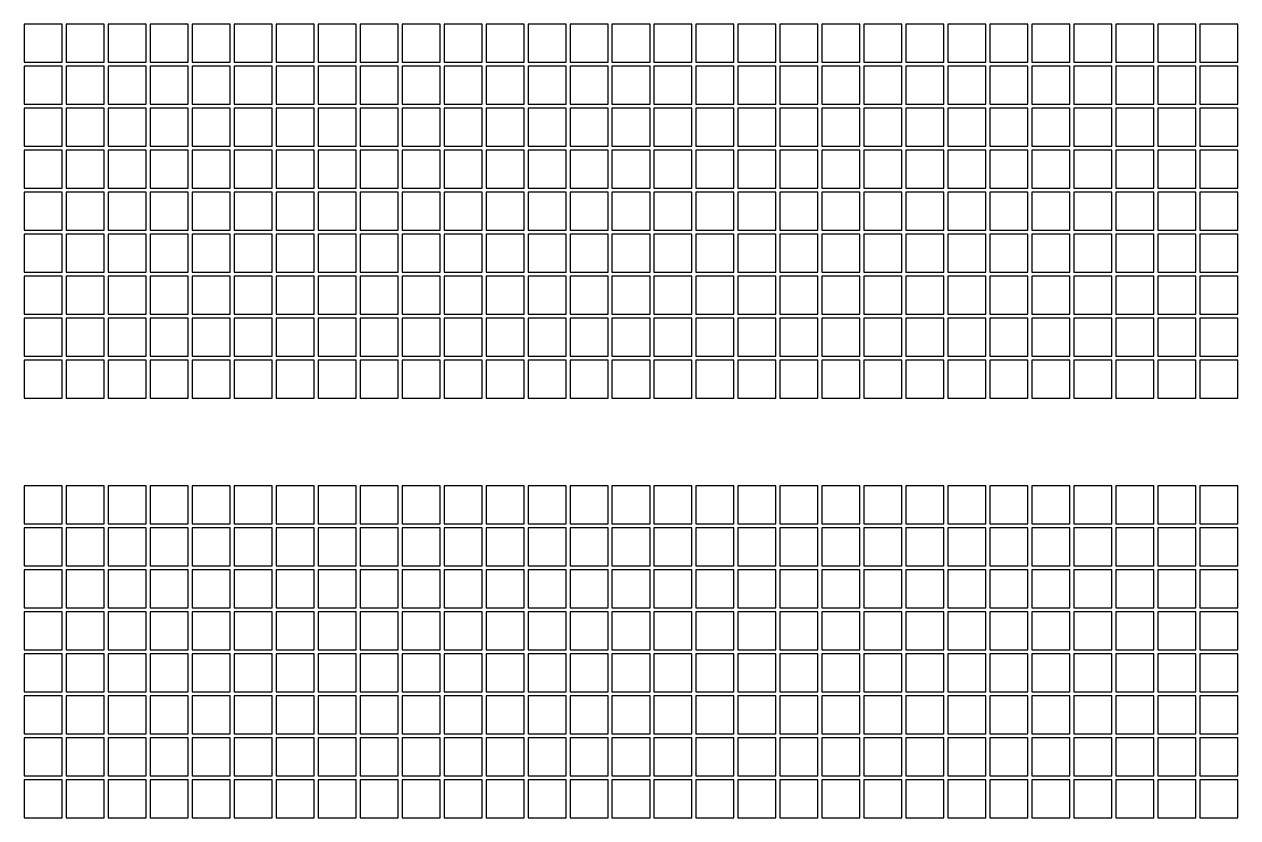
# Model space of a CAD drawing. Extents: x -1 to 152, y 0 to 80.
# Drawn here: x 87.31 to 92.224, y 56.8 to 60.014 of the extents above; entities that cross this region are included whole.
import ezdxf

# ---------------------------------------------------------------- set-up
doc = ezdxf.new("R2010")
doc.units = 0
doc.header["$MEASUREMENT"] = 0
doc.layers.add('Pixel', color=4, linetype='Continuous')

msp = doc.modelspace()

# ---------------------------------------------------------------- linework, layer by layer
at = {"layer": 'Pixel', "color": 2}
for points in [[(87.31, 59.86), (87.464, 59.86), (87.464, 60.014), (87.31, 60.014)], [(87.48, 59.86), (87.634, 59.86), (87.634, 60.014), (87.48, 60.014)], [(87.65, 59.86), (87.804, 59.86), (87.804, 60.014), (87.65, 60.014)], [(87.82, 59.86), (87.974, 59.86), (87.974, 60.014), (87.82, 60.014)], [(87.99, 59.86), (88.144, 59.86), (88.144, 60.014), (87.99, 60.014)], [(88.16, 59.86), (88.314, 59.86), (88.314, 60.014), (88.16, 60.014)], [(88.33, 59.86), (88.484, 59.86), (88.484, 60.014), (88.33, 60.014)], [(88.5, 59.86), (88.654, 59.86), (88.654, 60.014), (88.5, 60.014)], [(88.67, 59.86), (88.824, 59.86), (88.824, 60.014), (88.67, 60.014)], [(88.84, 59.86), (88.994, 59.86), (88.994, 60.014), (88.84, 60.014)], [(89.01, 59.86), (89.164, 59.86), (89.164, 60.014), (89.01, 60.014)], [(89.18, 59.86), (89.334, 59.86), (89.334, 60.014), (89.18, 60.014)], [(89.35, 59.86), (89.504, 59.86), (89.504, 60.014), (89.35, 60.014)], [(89.52, 59.86), (89.674, 59.86), (89.674, 60.014), (89.52, 60.014)], [(89.69, 59.86), (89.844, 59.86), (89.844, 60.014), (89.69, 60.014)], [(89.86, 59.86), (90.014, 59.86), (90.014, 60.014), (89.86, 60.014)], [(90.03, 59.86), (90.184, 59.86), (90.184, 60.014), (90.03, 60.014)], [(90.2, 59.86), (90.354, 59.86), (90.354, 60.014), (90.2, 60.014)], [(90.37, 59.86), (90.524, 59.86), (90.524, 60.014), (90.37, 60.014)], [(90.54, 59.86), (90.694, 59.86), (90.694, 60.014), (90.54, 60.014)], [(90.71, 59.86), (90.864, 59.86), (90.864, 60.014), (90.71, 60.014)], [(90.88, 59.86), (91.034, 59.86), (91.034, 60.014), (90.88, 60.014)], [(91.05, 59.86), (91.204, 59.86), (91.204, 60.014), (91.05, 60.014)], [(91.22, 59.86), (91.374, 59.86), (91.374, 60.014), (91.22, 60.014)], [(91.39, 59.86), (91.544, 59.86), (91.544, 60.014), (91.39, 60.014)], [(91.56, 59.86), (91.714, 59.86), (91.714, 60.014), (91.56, 60.014)], [(91.73, 59.86), (91.884, 59.86), (91.884, 60.014), (91.73, 60.014)], [(91.9, 59.86), (92.054, 59.86), (92.054, 60.014), (91.9, 60.014)], [(92.07, 59.86), (92.224, 59.86), (92.224, 60.014), (92.07, 60.014)], [(87.31, 59.69), (87.464, 59.69), (87.464, 59.844), (87.31, 59.844)], [(87.48, 59.69), (87.634, 59.69), (87.634, 59.844), (87.48, 59.844)], [(87.65, 59.69), (87.804, 59.69), (87.804, 59.844), (87.65, 59.844)], [(87.82, 59.69), (87.974, 59.69), (87.974, 59.844), (87.82, 59.844)], [(87.99, 59.69), (88.144, 59.69), (88.144, 59.844), (87.99, 59.844)], [(88.16, 59.69), (88.314, 59.69), (88.314, 59.844), (88.16, 59.844)], [(88.33, 59.69), (88.484, 59.69), (88.484, 59.844), (88.33, 59.844)], [(88.5, 59.69), (88.654, 59.69), (88.654, 59.844), (88.5, 59.844)], [(88.67, 59.69), (88.824, 59.69), (88.824, 59.844), (88.67, 59.844)], [(88.84, 59.69), (88.994, 59.69), (88.994, 59.844), (88.84, 59.844)], [(89.01, 59.69), (89.164, 59.69), (89.164, 59.844), (89.01, 59.844)], [(89.18, 59.69), (89.334, 59.69), (89.334, 59.844), (89.18, 59.844)], [(89.35, 59.69), (89.504, 59.69), (89.504, 59.844), (89.35, 59.844)], [(89.52, 59.69), (89.674, 59.69), (89.674, 59.844), (89.52, 59.844)], [(89.69, 59.69), (89.844, 59.69), (89.844, 59.844), (89.69, 59.844)], [(89.86, 59.69), (90.014, 59.69), (90.014, 59.844), (89.86, 59.844)], [(90.03, 59.69), (90.184, 59.69), (90.184, 59.844), (90.03, 59.844)], [(90.2, 59.69), (90.354, 59.69), (90.354, 59.844), (90.2, 59.844)], [(90.37, 59.69), (90.524, 59.69), (90.524, 59.844), (90.37, 59.844)], [(90.54, 59.69), (90.694, 59.69), (90.694, 59.844), (90.54, 59.844)], [(90.71, 59.69), (90.864, 59.69), (90.864, 59.844), (90.71, 59.844)], [(90.88, 59.69), (91.034, 59.69), (91.034, 59.844), (90.88, 59.844)], [(91.05, 59.69), (91.204, 59.69), (91.204, 59.844), (91.05, 59.844)], [(91.22, 59.69), (91.374, 59.69), (91.374, 59.844), (91.22, 59.844)], [(91.39, 59.69), (91.544, 59.69), (91.544, 59.844), (91.39, 59.844)], [(91.56, 59.69), (91.714, 59.69), (91.714, 59.844), (91.56, 59.844)], [(91.73, 59.69), (91.884, 59.69), (91.884, 59.844), (91.73, 59.844)], [(91.9, 59.69), (92.054, 59.69), (92.054, 59.844), (91.9, 59.844)], [(92.07, 59.69), (92.224, 59.69), (92.224, 59.844), (92.07, 59.844)], [(87.31, 59.52), (87.464, 59.52), (87.464, 59.674), (87.31, 59.674)], [(87.48, 59.52), (87.634, 59.52), (87.634, 59.674), (87.48, 59.674)], [(87.65, 59.52), (87.804, 59.52), (87.804, 59.674), (87.65, 59.674)], [(87.82, 59.52), (87.974, 59.52), (87.974, 59.674), (87.82, 59.674)], [(87.99, 59.52), (88.144, 59.52), (88.144, 59.674), (87.99, 59.674)], [(88.16, 59.52), (88.314, 59.52), (88.314, 59.674), (88.16, 59.674)], [(88.33, 59.52), (88.484, 59.52), (88.484, 59.674), (88.33, 59.674)], [(88.5, 59.52), (88.654, 59.52), (88.654, 59.674), (88.5, 59.674)], [(88.67, 59.52), (88.824, 59.52), (88.824, 59.674), (88.67, 59.674)], [(88.84, 59.52), (88.994, 59.52), (88.994, 59.674), (88.84, 59.674)], [(89.01, 59.52), (89.164, 59.52), (89.164, 59.674), (89.01, 59.674)], [(89.18, 59.52), (89.334, 59.52), (89.334, 59.674), (89.18, 59.674)], [(89.35, 59.52), (89.504, 59.52), (89.504, 59.674), (89.35, 59.674)], [(89.52, 59.52), (89.674, 59.52), (89.674, 59.674), (89.52, 59.674)], [(89.69, 59.52), (89.844, 59.52), (89.844, 59.674), (89.69, 59.674)], [(89.86, 59.52), (90.014, 59.52), (90.014, 59.674), (89.86, 59.674)], [(90.03, 59.52), (90.184, 59.52), (90.184, 59.674), (90.03, 59.674)], [(90.2, 59.52), (90.354, 59.52), (90.354, 59.674), (90.2, 59.674)], [(90.37, 59.52), (90.524, 59.52), (90.524, 59.674), (90.37, 59.674)], [(90.54, 59.52), (90.694, 59.52), (90.694, 59.674), (90.54, 59.674)], [(90.71, 59.52), (90.864, 59.52), (90.864, 59.674), (90.71, 59.674)], [(90.88, 59.52), (91.034, 59.52), (91.034, 59.674), (90.88, 59.674)], [(91.05, 59.52), (91.204, 59.52), (91.204, 59.674), (91.05, 59.674)], [(91.22, 59.52), (91.374, 59.52), (91.374, 59.674), (91.22, 59.674)], [(91.39, 59.52), (91.544, 59.52), (91.544, 59.674), (91.39, 59.674)], [(91.56, 59.52), (91.714, 59.52), (91.714, 59.674), (91.56, 59.674)], [(91.73, 59.52), (91.884, 59.52), (91.884, 59.674), (91.73, 59.674)], [(91.9, 59.52), (92.054, 59.52), (92.054, 59.674), (91.9, 59.674)], [(92.07, 59.52), (92.224, 59.52), (92.224, 59.674), (92.07, 59.674)], [(87.31, 59.35), (87.464, 59.35), (87.464, 59.504), (87.31, 59.504)], [(87.48, 59.35), (87.634, 59.35), (87.634, 59.504), (87.48, 59.504)], [(87.65, 59.35), (87.804, 59.35), (87.804, 59.504), (87.65, 59.504)], [(87.82, 59.35), (87.974, 59.35), (87.974, 59.504), (87.82, 59.504)], [(87.99, 59.35), (88.144, 59.35), (88.144, 59.504), (87.99, 59.504)], [(88.16, 59.35), (88.314, 59.35), (88.314, 59.504), (88.16, 59.504)], [(88.33, 59.35), (88.484, 59.35), (88.484, 59.504), (88.33, 59.504)], [(88.5, 59.35), (88.654, 59.35), (88.654, 59.504), (88.5, 59.504)], [(88.67, 59.35), (88.824, 59.35), (88.824, 59.504), (88.67, 59.504)], [(88.84, 59.35), (88.994, 59.35), (88.994, 59.504), (88.84, 59.504)], [(89.01, 59.35), (89.164, 59.35), (89.164, 59.504), (89.01, 59.504)], [(89.18, 59.35), (89.334, 59.35), (89.334, 59.504), (89.18, 59.504)], [(89.35, 59.35), (89.504, 59.35), (89.504, 59.504), (89.35, 59.504)], [(89.52, 59.35), (89.674, 59.35), (89.674, 59.504), (89.52, 59.504)], [(89.69, 59.35), (89.844, 59.35), (89.844, 59.504), (89.69, 59.504)], [(89.86, 59.35), (90.014, 59.35), (90.014, 59.504), (89.86, 59.504)], [(90.03, 59.35), (90.184, 59.35), (90.184, 59.504), (90.03, 59.504)], [(90.2, 59.35), (90.354, 59.35), (90.354, 59.504), (90.2, 59.504)], [(90.37, 59.35), (90.524, 59.35), (90.524, 59.504), (90.37, 59.504)], [(90.54, 59.35), (90.694, 59.35), (90.694, 59.504), (90.54, 59.504)], [(90.71, 59.35), (90.864, 59.35), (90.864, 59.504), (90.71, 59.504)], [(90.88, 59.35), (91.034, 59.35), (91.034, 59.504), (90.88, 59.504)], [(91.05, 59.35), (91.204, 59.35), (91.204, 59.504), (91.05, 59.504)], [(91.22, 59.35), (91.374, 59.35), (91.374, 59.504), (91.22, 59.504)], [(91.39, 59.35), (91.544, 59.35), (91.544, 59.504), (91.39, 59.504)], [(91.56, 59.35), (91.714, 59.35), (91.714, 59.504), (91.56, 59.504)], [(91.73, 59.35), (91.884, 59.35), (91.884, 59.504), (91.73, 59.504)], [(91.9, 59.35), (92.054, 59.35), (92.054, 59.504), (91.9, 59.504)], [(92.07, 59.35), (92.224, 59.35), (92.224, 59.504), (92.07, 59.504)], [(87.31, 59.18), (87.464, 59.18), (87.464, 59.334), (87.31, 59.334)], [(87.48, 59.18), (87.634, 59.18), (87.634, 59.334), (87.48, 59.334)], [(87.65, 59.18), (87.804, 59.18), (87.804, 59.334), (87.65, 59.334)], [(87.82, 59.18), (87.974, 59.18), (87.974, 59.334), (87.82, 59.334)], [(87.99, 59.18), (88.144, 59.18), (88.144, 59.334), (87.99, 59.334)], [(88.16, 59.18), (88.314, 59.18), (88.314, 59.334), (88.16, 59.334)], [(88.33, 59.18), (88.484, 59.18), (88.484, 59.334), (88.33, 59.334)], [(88.5, 59.18), (88.654, 59.18), (88.654, 59.334), (88.5, 59.334)], [(88.67, 59.18), (88.824, 59.18), (88.824, 59.334), (88.67, 59.334)], [(88.84, 59.18), (88.994, 59.18), (88.994, 59.334), (88.84, 59.334)], [(89.01, 59.18), (89.164, 59.18), (89.164, 59.334), (89.01, 59.334)], [(89.18, 59.18), (89.334, 59.18), (89.334, 59.334), (89.18, 59.334)], [(89.35, 59.18), (89.504, 59.18), (89.504, 59.334), (89.35, 59.334)], [(89.52, 59.18), (89.674, 59.18), (89.674, 59.334), (89.52, 59.334)], [(89.69, 59.18), (89.844, 59.18), (89.844, 59.334), (89.69, 59.334)], [(89.86, 59.18), (90.014, 59.18), (90.014, 59.334), (89.86, 59.334)], [(90.03, 59.18), (90.184, 59.18), (90.184, 59.334), (90.03, 59.334)], [(90.2, 59.18), (90.354, 59.18), (90.354, 59.334), (90.2, 59.334)], [(90.37, 59.18), (90.524, 59.18), (90.524, 59.334), (90.37, 59.334)], [(90.54, 59.18), (90.694, 59.18), (90.694, 59.334), (90.54, 59.334)], [(90.71, 59.18), (90.864, 59.18), (90.864, 59.334), (90.71, 59.334)], [(90.88, 59.18), (91.034, 59.18), (91.034, 59.334), (90.88, 59.334)], [(91.05, 59.18), (91.204, 59.18), (91.204, 59.334), (91.05, 59.334)], [(91.22, 59.18), (91.374, 59.18), (91.374, 59.334), (91.22, 59.334)], [(91.39, 59.18), (91.544, 59.18), (91.544, 59.334), (91.39, 59.334)], [(91.56, 59.18), (91.714, 59.18), (91.714, 59.334), (91.56, 59.334)], [(91.73, 59.18), (91.884, 59.18), (91.884, 59.334), (91.73, 59.334)], [(91.9, 59.18), (92.054, 59.18), (92.054, 59.334), (91.9, 59.334)], [(92.07, 59.18), (92.224, 59.18), (92.224, 59.334), (92.07, 59.334)], [(87.31, 59.01), (87.464, 59.01), (87.464, 59.164), (87.31, 59.164)], [(87.48, 59.01), (87.634, 59.01), (87.634, 59.164), (87.48, 59.164)], [(87.65, 59.01), (87.804, 59.01), (87.804, 59.164), (87.65, 59.164)], [(87.82, 59.01), (87.974, 59.01), (87.974, 59.164), (87.82, 59.164)], [(87.99, 59.01), (88.144, 59.01), (88.144, 59.164), (87.99, 59.164)], [(88.16, 59.01), (88.314, 59.01), (88.314, 59.164), (88.16, 59.164)], [(88.33, 59.01), (88.484, 59.01), (88.484, 59.164), (88.33, 59.164)], [(88.5, 59.01), (88.654, 59.01), (88.654, 59.164), (88.5, 59.164)], [(88.67, 59.01), (88.824, 59.01), (88.824, 59.164), (88.67, 59.164)], [(88.84, 59.01), (88.994, 59.01), (88.994, 59.164), (88.84, 59.164)], [(89.01, 59.01), (89.164, 59.01), (89.164, 59.164), (89.01, 59.164)], [(89.18, 59.01), (89.334, 59.01), (89.334, 59.164), (89.18, 59.164)], [(89.35, 59.01), (89.504, 59.01), (89.504, 59.164), (89.35, 59.164)], [(89.52, 59.01), (89.674, 59.01), (89.674, 59.164), (89.52, 59.164)], [(89.69, 59.01), (89.844, 59.01), (89.844, 59.164), (89.69, 59.164)], [(89.86, 59.01), (90.014, 59.01), (90.014, 59.164), (89.86, 59.164)], [(90.03, 59.01), (90.184, 59.01), (90.184, 59.164), (90.03, 59.164)], [(90.2, 59.01), (90.354, 59.01), (90.354, 59.164), (90.2, 59.164)], [(90.37, 59.01), (90.524, 59.01), (90.524, 59.164), (90.37, 59.164)], [(90.54, 59.01), (90.694, 59.01), (90.694, 59.164), (90.54, 59.164)], [(90.71, 59.01), (90.864, 59.01), (90.864, 59.164), (90.71, 59.164)], [(90.88, 59.01), (91.034, 59.01), (91.034, 59.164), (90.88, 59.164)], [(91.05, 59.01), (91.204, 59.01), (91.204, 59.164), (91.05, 59.164)], [(91.22, 59.01), (91.374, 59.01), (91.374, 59.164), (91.22, 59.164)], [(91.39, 59.01), (91.544, 59.01), (91.544, 59.164), (91.39, 59.164)], [(91.56, 59.01), (91.714, 59.01), (91.714, 59.164), (91.56, 59.164)], [(91.73, 59.01), (91.884, 59.01), (91.884, 59.164), (91.73, 59.164)], [(91.9, 59.01), (92.054, 59.01), (92.054, 59.164), (91.9, 59.164)], [(92.07, 59.01), (92.224, 59.01), (92.224, 59.164), (92.07, 59.164)], [(87.31, 58.84), (87.464, 58.84), (87.464, 58.994), (87.31, 58.994)], [(87.48, 58.84), (87.634, 58.84), (87.634, 58.994), (87.48, 58.994)], [(87.65, 58.84), (87.804, 58.84), (87.804, 58.994), (87.65, 58.994)], [(87.82, 58.84), (87.974, 58.84), (87.974, 58.994), (87.82, 58.994)], [(87.99, 58.84), (88.144, 58.84), (88.144, 58.994), (87.99, 58.994)], [(88.16, 58.84), (88.314, 58.84), (88.314, 58.994), (88.16, 58.994)], [(88.33, 58.84), (88.484, 58.84), (88.484, 58.994), (88.33, 58.994)], [(88.5, 58.84), (88.654, 58.84), (88.654, 58.994), (88.5, 58.994)], [(88.67, 58.84), (88.824, 58.84), (88.824, 58.994), (88.67, 58.994)], [(88.84, 58.84), (88.994, 58.84), (88.994, 58.994), (88.84, 58.994)], [(89.01, 58.84), (89.164, 58.84), (89.164, 58.994), (89.01, 58.994)], [(89.18, 58.84), (89.334, 58.84), (89.334, 58.994), (89.18, 58.994)], [(89.35, 58.84), (89.504, 58.84), (89.504, 58.994), (89.35, 58.994)], [(89.52, 58.84), (89.674, 58.84), (89.674, 58.994), (89.52, 58.994)], [(89.69, 58.84), (89.844, 58.84), (89.844, 58.994), (89.69, 58.994)], [(89.86, 58.84), (90.014, 58.84), (90.014, 58.994), (89.86, 58.994)], [(90.03, 58.84), (90.184, 58.84), (90.184, 58.994), (90.03, 58.994)], [(90.2, 58.84), (90.354, 58.84), (90.354, 58.994), (90.2, 58.994)], [(90.37, 58.84), (90.524, 58.84), (90.524, 58.994), (90.37, 58.994)], [(90.54, 58.84), (90.694, 58.84), (90.694, 58.994), (90.54, 58.994)], [(90.71, 58.84), (90.864, 58.84), (90.864, 58.994), (90.71, 58.994)], [(90.88, 58.84), (91.034, 58.84), (91.034, 58.994), (90.88, 58.994)], [(91.05, 58.84), (91.204, 58.84), (91.204, 58.994), (91.05, 58.994)], [(91.22, 58.84), (91.374, 58.84), (91.374, 58.994), (91.22, 58.994)], [(91.39, 58.84), (91.544, 58.84), (91.544, 58.994), (91.39, 58.994)], [(91.56, 58.84), (91.714, 58.84), (91.714, 58.994), (91.56, 58.994)], [(91.73, 58.84), (91.884, 58.84), (91.884, 58.994), (91.73, 58.994)], [(91.9, 58.84), (92.054, 58.84), (92.054, 58.994), (91.9, 58.994)], [(92.07, 58.84), (92.224, 58.84), (92.224, 58.994), (92.07, 58.994)], [(87.31, 58.67), (87.464, 58.67), (87.464, 58.824), (87.31, 58.824)], [(87.48, 58.67), (87.634, 58.67), (87.634, 58.824), (87.48, 58.824)], [(87.65, 58.67), (87.804, 58.67), (87.804, 58.824), (87.65, 58.824)], [(87.82, 58.67), (87.974, 58.67), (87.974, 58.824), (87.82, 58.824)], [(87.99, 58.67), (88.144, 58.67), (88.144, 58.824), (87.99, 58.824)], [(88.16, 58.67), (88.314, 58.67), (88.314, 58.824), (88.16, 58.824)], [(88.33, 58.67), (88.484, 58.67), (88.484, 58.824), (88.33, 58.824)], [(88.5, 58.67), (88.654, 58.67), (88.654, 58.824), (88.5, 58.824)], [(88.67, 58.67), (88.824, 58.67), (88.824, 58.824), (88.67, 58.824)], [(88.84, 58.67), (88.994, 58.67), (88.994, 58.824), (88.84, 58.824)], [(89.01, 58.67), (89.164, 58.67), (89.164, 58.824), (89.01, 58.824)], [(89.18, 58.67), (89.334, 58.67), (89.334, 58.824), (89.18, 58.824)], [(89.35, 58.67), (89.504, 58.67), (89.504, 58.824), (89.35, 58.824)], [(89.52, 58.67), (89.674, 58.67), (89.674, 58.824), (89.52, 58.824)], [(89.69, 58.67), (89.844, 58.67), (89.844, 58.824), (89.69, 58.824)], [(89.86, 58.67), (90.014, 58.67), (90.014, 58.824), (89.86, 58.824)], [(90.03, 58.67), (90.184, 58.67), (90.184, 58.824), (90.03, 58.824)], [(90.2, 58.67), (90.354, 58.67), (90.354, 58.824), (90.2, 58.824)], [(90.37, 58.67), (90.524, 58.67), (90.524, 58.824), (90.37, 58.824)], [(90.54, 58.67), (90.694, 58.67), (90.694, 58.824), (90.54, 58.824)], [(90.71, 58.67), (90.864, 58.67), (90.864, 58.824), (90.71, 58.824)], [(90.88, 58.67), (91.034, 58.67), (91.034, 58.824), (90.88, 58.824)], [(91.05, 58.67), (91.204, 58.67), (91.204, 58.824), (91.05, 58.824)], [(91.22, 58.67), (91.374, 58.67), (91.374, 58.824), (91.22, 58.824)], [(91.39, 58.67), (91.544, 58.67), (91.544, 58.824), (91.39, 58.824)], [(91.56, 58.67), (91.714, 58.67), (91.714, 58.824), (91.56, 58.824)], [(91.73, 58.67), (91.884, 58.67), (91.884, 58.824), (91.73, 58.824)], [(91.9, 58.67), (92.054, 58.67), (92.054, 58.824), (91.9, 58.824)], [(92.07, 58.67), (92.224, 58.67), (92.224, 58.824), (92.07, 58.824)], [(87.31, 58.5), (87.464, 58.5), (87.464, 58.654), (87.31, 58.654)], [(87.48, 58.5), (87.634, 58.5), (87.634, 58.654), (87.48, 58.654)], [(87.65, 58.5), (87.804, 58.5), (87.804, 58.654), (87.65, 58.654)], [(87.82, 58.5), (87.974, 58.5), (87.974, 58.654), (87.82, 58.654)], [(87.99, 58.5), (88.144, 58.5), (88.144, 58.654), (87.99, 58.654)], [(88.16, 58.5), (88.314, 58.5), (88.314, 58.654), (88.16, 58.654)], [(88.33, 58.5), (88.484, 58.5), (88.484, 58.654), (88.33, 58.654)], [(88.5, 58.5), (88.654, 58.5), (88.654, 58.654), (88.5, 58.654)], [(88.67, 58.5), (88.824, 58.5), (88.824, 58.654), (88.67, 58.654)], [(88.84, 58.5), (88.994, 58.5), (88.994, 58.654), (88.84, 58.654)], [(89.01, 58.5), (89.164, 58.5), (89.164, 58.654), (89.01, 58.654)], [(89.18, 58.5), (89.334, 58.5), (89.334, 58.654), (89.18, 58.654)], [(89.35, 58.5), (89.504, 58.5), (89.504, 58.654), (89.35, 58.654)], [(89.52, 58.5), (89.674, 58.5), (89.674, 58.654), (89.52, 58.654)], [(89.69, 58.5), (89.844, 58.5), (89.844, 58.654), (89.69, 58.654)], [(89.86, 58.5), (90.014, 58.5), (90.014, 58.654), (89.86, 58.654)], [(90.03, 58.5), (90.184, 58.5), (90.184, 58.654), (90.03, 58.654)], [(90.2, 58.5), (90.354, 58.5), (90.354, 58.654), (90.2, 58.654)], [(90.37, 58.5), (90.524, 58.5), (90.524, 58.654), (90.37, 58.654)], [(90.54, 58.5), (90.694, 58.5), (90.694, 58.654), (90.54, 58.654)], [(90.71, 58.5), (90.864, 58.5), (90.864, 58.654), (90.71, 58.654)], [(90.88, 58.5), (91.034, 58.5), (91.034, 58.654), (90.88, 58.654)], [(91.05, 58.5), (91.204, 58.5), (91.204, 58.654), (91.05, 58.654)], [(91.22, 58.5), (91.374, 58.5), (91.374, 58.654), (91.22, 58.654)], [(91.39, 58.5), (91.544, 58.5), (91.544, 58.654), (91.39, 58.654)], [(91.56, 58.5), (91.714, 58.5), (91.714, 58.654), (91.56, 58.654)], [(91.73, 58.5), (91.884, 58.5), (91.884, 58.654), (91.73, 58.654)], [(91.9, 58.5), (92.054, 58.5), (92.054, 58.654), (91.9, 58.654)], [(92.07, 58.5), (92.224, 58.5), (92.224, 58.654), (92.07, 58.654)]]:
    msp.add_lwpolyline(points, close=True, dxfattribs=at)
at = {"layer": 'Pixel'}
for points in [[(87.31, 57.99), (87.464, 57.99), (87.464, 58.144), (87.31, 58.144)], [(87.48, 57.99), (87.634, 57.99), (87.634, 58.144), (87.48, 58.144)], [(87.65, 57.99), (87.804, 57.99), (87.804, 58.144), (87.65, 58.144)], [(87.82, 57.99), (87.974, 57.99), (87.974, 58.144), (87.82, 58.144)], [(87.99, 57.99), (88.144, 57.99), (88.144, 58.144), (87.99, 58.144)], [(88.16, 57.99), (88.314, 57.99), (88.314, 58.144), (88.16, 58.144)], [(88.33, 57.99), (88.484, 57.99), (88.484, 58.144), (88.33, 58.144)], [(88.5, 57.99), (88.654, 57.99), (88.654, 58.144), (88.5, 58.144)], [(88.67, 57.99), (88.824, 57.99), (88.824, 58.144), (88.67, 58.144)], [(88.84, 57.99), (88.994, 57.99), (88.994, 58.144), (88.84, 58.144)], [(89.01, 57.99), (89.164, 57.99), (89.164, 58.144), (89.01, 58.144)], [(89.18, 57.99), (89.334, 57.99), (89.334, 58.144), (89.18, 58.144)], [(89.35, 57.99), (89.504, 57.99), (89.504, 58.144), (89.35, 58.144)], [(89.52, 57.99), (89.674, 57.99), (89.674, 58.144), (89.52, 58.144)], [(89.69, 57.99), (89.844, 57.99), (89.844, 58.144), (89.69, 58.144)], [(89.86, 57.99), (90.014, 57.99), (90.014, 58.144), (89.86, 58.144)], [(90.03, 57.99), (90.184, 57.99), (90.184, 58.144), (90.03, 58.144)], [(90.2, 57.99), (90.354, 57.99), (90.354, 58.144), (90.2, 58.144)], [(90.37, 57.99), (90.524, 57.99), (90.524, 58.144), (90.37, 58.144)], [(90.54, 57.99), (90.694, 57.99), (90.694, 58.144), (90.54, 58.144)], [(90.71, 57.99), (90.864, 57.99), (90.864, 58.144), (90.71, 58.144)], [(90.88, 57.99), (91.034, 57.99), (91.034, 58.144), (90.88, 58.144)], [(91.05, 57.99), (91.204, 57.99), (91.204, 58.144), (91.05, 58.144)], [(91.22, 57.99), (91.374, 57.99), (91.374, 58.144), (91.22, 58.144)], [(91.39, 57.99), (91.544, 57.99), (91.544, 58.144), (91.39, 58.144)], [(91.56, 57.99), (91.714, 57.99), (91.714, 58.144), (91.56, 58.144)], [(91.73, 57.99), (91.884, 57.99), (91.884, 58.144), (91.73, 58.144)], [(91.9, 57.99), (92.054, 57.99), (92.054, 58.144), (91.9, 58.144)], [(92.07, 57.99), (92.224, 57.99), (92.224, 58.144), (92.07, 58.144)], [(87.31, 57.82), (87.464, 57.82), (87.464, 57.974), (87.31, 57.974)], [(87.48, 57.82), (87.634, 57.82), (87.634, 57.974), (87.48, 57.974)], [(87.65, 57.82), (87.804, 57.82), (87.804, 57.974), (87.65, 57.974)], [(87.82, 57.82), (87.974, 57.82), (87.974, 57.974), (87.82, 57.974)], [(87.99, 57.82), (88.144, 57.82), (88.144, 57.974), (87.99, 57.974)], [(88.16, 57.82), (88.314, 57.82), (88.314, 57.974), (88.16, 57.974)], [(88.33, 57.82), (88.484, 57.82), (88.484, 57.974), (88.33, 57.974)], [(88.5, 57.82), (88.654, 57.82), (88.654, 57.974), (88.5, 57.974)], [(88.67, 57.82), (88.824, 57.82), (88.824, 57.974), (88.67, 57.974)], [(88.84, 57.82), (88.994, 57.82), (88.994, 57.974), (88.84, 57.974)], [(89.01, 57.82), (89.164, 57.82), (89.164, 57.974), (89.01, 57.974)], [(89.18, 57.82), (89.334, 57.82), (89.334, 57.974), (89.18, 57.974)], [(89.35, 57.82), (89.504, 57.82), (89.504, 57.974), (89.35, 57.974)], [(89.52, 57.82), (89.674, 57.82), (89.674, 57.974), (89.52, 57.974)], [(89.69, 57.82), (89.844, 57.82), (89.844, 57.974), (89.69, 57.974)], [(89.86, 57.82), (90.014, 57.82), (90.014, 57.974), (89.86, 57.974)], [(90.03, 57.82), (90.184, 57.82), (90.184, 57.974), (90.03, 57.974)], [(90.2, 57.82), (90.354, 57.82), (90.354, 57.974), (90.2, 57.974)], [(90.37, 57.82), (90.524, 57.82), (90.524, 57.974), (90.37, 57.974)], [(90.54, 57.82), (90.694, 57.82), (90.694, 57.974), (90.54, 57.974)], [(90.71, 57.82), (90.864, 57.82), (90.864, 57.974), (90.71, 57.974)], [(90.88, 57.82), (91.034, 57.82), (91.034, 57.974), (90.88, 57.974)], [(91.05, 57.82), (91.204, 57.82), (91.204, 57.974), (91.05, 57.974)], [(91.22, 57.82), (91.374, 57.82), (91.374, 57.974), (91.22, 57.974)], [(91.39, 57.82), (91.544, 57.82), (91.544, 57.974), (91.39, 57.974)], [(91.56, 57.82), (91.714, 57.82), (91.714, 57.974), (91.56, 57.974)], [(91.73, 57.82), (91.884, 57.82), (91.884, 57.974), (91.73, 57.974)], [(91.9, 57.82), (92.054, 57.82), (92.054, 57.974), (91.9, 57.974)], [(92.07, 57.82), (92.224, 57.82), (92.224, 57.974), (92.07, 57.974)], [(87.31, 57.65), (87.464, 57.65), (87.464, 57.804), (87.31, 57.804)], [(87.48, 57.65), (87.634, 57.65), (87.634, 57.804), (87.48, 57.804)], [(87.65, 57.65), (87.804, 57.65), (87.804, 57.804), (87.65, 57.804)], [(87.82, 57.65), (87.974, 57.65), (87.974, 57.804), (87.82, 57.804)], [(87.99, 57.65), (88.144, 57.65), (88.144, 57.804), (87.99, 57.804)], [(88.16, 57.65), (88.314, 57.65), (88.314, 57.804), (88.16, 57.804)], [(88.33, 57.65), (88.484, 57.65), (88.484, 57.804), (88.33, 57.804)], [(88.5, 57.65), (88.654, 57.65), (88.654, 57.804), (88.5, 57.804)], [(88.67, 57.65), (88.824, 57.65), (88.824, 57.804), (88.67, 57.804)], [(88.84, 57.65), (88.994, 57.65), (88.994, 57.804), (88.84, 57.804)], [(89.01, 57.65), (89.164, 57.65), (89.164, 57.804), (89.01, 57.804)], [(89.18, 57.65), (89.334, 57.65), (89.334, 57.804), (89.18, 57.804)], [(89.35, 57.65), (89.504, 57.65), (89.504, 57.804), (89.35, 57.804)], [(89.52, 57.65), (89.674, 57.65), (89.674, 57.804), (89.52, 57.804)], [(89.69, 57.65), (89.844, 57.65), (89.844, 57.804), (89.69, 57.804)], [(89.86, 57.65), (90.014, 57.65), (90.014, 57.804), (89.86, 57.804)], [(90.03, 57.65), (90.184, 57.65), (90.184, 57.804), (90.03, 57.804)], [(90.2, 57.65), (90.354, 57.65), (90.354, 57.804), (90.2, 57.804)], [(90.37, 57.65), (90.524, 57.65), (90.524, 57.804), (90.37, 57.804)], [(90.54, 57.65), (90.694, 57.65), (90.694, 57.804), (90.54, 57.804)], [(90.71, 57.65), (90.864, 57.65), (90.864, 57.804), (90.71, 57.804)], [(90.88, 57.65), (91.034, 57.65), (91.034, 57.804), (90.88, 57.804)], [(91.05, 57.65), (91.204, 57.65), (91.204, 57.804), (91.05, 57.804)], [(91.22, 57.65), (91.374, 57.65), (91.374, 57.804), (91.22, 57.804)], [(91.39, 57.65), (91.544, 57.65), (91.544, 57.804), (91.39, 57.804)], [(91.56, 57.65), (91.714, 57.65), (91.714, 57.804), (91.56, 57.804)], [(91.73, 57.65), (91.884, 57.65), (91.884, 57.804), (91.73, 57.804)], [(91.9, 57.65), (92.054, 57.65), (92.054, 57.804), (91.9, 57.804)], [(92.07, 57.65), (92.224, 57.65), (92.224, 57.804), (92.07, 57.804)], [(87.31, 57.48), (87.464, 57.48), (87.464, 57.634), (87.31, 57.634)], [(87.48, 57.48), (87.634, 57.48), (87.634, 57.634), (87.48, 57.634)], [(87.65, 57.48), (87.804, 57.48), (87.804, 57.634), (87.65, 57.634)], [(87.82, 57.48), (87.974, 57.48), (87.974, 57.634), (87.82, 57.634)], [(87.99, 57.48), (88.144, 57.48), (88.144, 57.634), (87.99, 57.634)], [(88.16, 57.48), (88.314, 57.48), (88.314, 57.634), (88.16, 57.634)], [(88.33, 57.48), (88.484, 57.48), (88.484, 57.634), (88.33, 57.634)], [(88.5, 57.48), (88.654, 57.48), (88.654, 57.634), (88.5, 57.634)], [(88.67, 57.48), (88.824, 57.48), (88.824, 57.634), (88.67, 57.634)], [(88.84, 57.48), (88.994, 57.48), (88.994, 57.634), (88.84, 57.634)], [(89.01, 57.48), (89.164, 57.48), (89.164, 57.634), (89.01, 57.634)], [(89.18, 57.48), (89.334, 57.48), (89.334, 57.634), (89.18, 57.634)], [(89.35, 57.48), (89.504, 57.48), (89.504, 57.634), (89.35, 57.634)], [(89.52, 57.48), (89.674, 57.48), (89.674, 57.634), (89.52, 57.634)], [(89.69, 57.48), (89.844, 57.48), (89.844, 57.634), (89.69, 57.634)], [(89.86, 57.48), (90.014, 57.48), (90.014, 57.634), (89.86, 57.634)], [(90.03, 57.48), (90.184, 57.48), (90.184, 57.634), (90.03, 57.634)], [(90.2, 57.48), (90.354, 57.48), (90.354, 57.634), (90.2, 57.634)], [(90.37, 57.48), (90.524, 57.48), (90.524, 57.634), (90.37, 57.634)], [(90.54, 57.48), (90.694, 57.48), (90.694, 57.634), (90.54, 57.634)], [(90.71, 57.48), (90.864, 57.48), (90.864, 57.634), (90.71, 57.634)], [(90.88, 57.48), (91.034, 57.48), (91.034, 57.634), (90.88, 57.634)], [(91.05, 57.48), (91.204, 57.48), (91.204, 57.634), (91.05, 57.634)], [(91.22, 57.48), (91.374, 57.48), (91.374, 57.634), (91.22, 57.634)], [(91.39, 57.48), (91.544, 57.48), (91.544, 57.634), (91.39, 57.634)], [(91.56, 57.48), (91.714, 57.48), (91.714, 57.634), (91.56, 57.634)], [(91.73, 57.48), (91.884, 57.48), (91.884, 57.634), (91.73, 57.634)], [(91.9, 57.48), (92.054, 57.48), (92.054, 57.634), (91.9, 57.634)], [(92.07, 57.48), (92.224, 57.48), (92.224, 57.634), (92.07, 57.634)], [(87.31, 57.31), (87.464, 57.31), (87.464, 57.464), (87.31, 57.464)], [(87.48, 57.31), (87.634, 57.31), (87.634, 57.464), (87.48, 57.464)], [(87.65, 57.31), (87.804, 57.31), (87.804, 57.464), (87.65, 57.464)], [(87.82, 57.31), (87.974, 57.31), (87.974, 57.464), (87.82, 57.464)], [(87.99, 57.31), (88.144, 57.31), (88.144, 57.464), (87.99, 57.464)], [(88.16, 57.31), (88.314, 57.31), (88.314, 57.464), (88.16, 57.464)], [(88.33, 57.31), (88.484, 57.31), (88.484, 57.464), (88.33, 57.464)], [(88.5, 57.31), (88.654, 57.31), (88.654, 57.464), (88.5, 57.464)], [(88.67, 57.31), (88.824, 57.31), (88.824, 57.464), (88.67, 57.464)], [(88.84, 57.31), (88.994, 57.31), (88.994, 57.464), (88.84, 57.464)], [(89.01, 57.31), (89.164, 57.31), (89.164, 57.464), (89.01, 57.464)], [(89.18, 57.31), (89.334, 57.31), (89.334, 57.464), (89.18, 57.464)], [(89.35, 57.31), (89.504, 57.31), (89.504, 57.464), (89.35, 57.464)], [(89.52, 57.31), (89.674, 57.31), (89.674, 57.464), (89.52, 57.464)], [(89.69, 57.31), (89.844, 57.31), (89.844, 57.464), (89.69, 57.464)], [(89.86, 57.31), (90.014, 57.31), (90.014, 57.464), (89.86, 57.464)], [(90.03, 57.31), (90.184, 57.31), (90.184, 57.464), (90.03, 57.464)], [(90.2, 57.31), (90.354, 57.31), (90.354, 57.464), (90.2, 57.464)], [(90.37, 57.31), (90.524, 57.31), (90.524, 57.464), (90.37, 57.464)], [(90.54, 57.31), (90.694, 57.31), (90.694, 57.464), (90.54, 57.464)], [(90.71, 57.31), (90.864, 57.31), (90.864, 57.464), (90.71, 57.464)], [(90.88, 57.31), (91.034, 57.31), (91.034, 57.464), (90.88, 57.464)], [(91.05, 57.31), (91.204, 57.31), (91.204, 57.464), (91.05, 57.464)], [(91.22, 57.31), (91.374, 57.31), (91.374, 57.464), (91.22, 57.464)], [(91.39, 57.31), (91.544, 57.31), (91.544, 57.464), (91.39, 57.464)], [(91.56, 57.31), (91.714, 57.31), (91.714, 57.464), (91.56, 57.464)], [(91.73, 57.31), (91.884, 57.31), (91.884, 57.464), (91.73, 57.464)], [(91.9, 57.31), (92.054, 57.31), (92.054, 57.464), (91.9, 57.464)], [(92.07, 57.31), (92.224, 57.31), (92.224, 57.464), (92.07, 57.464)], [(87.31, 57.14), (87.464, 57.14), (87.464, 57.294), (87.31, 57.294)], [(87.48, 57.14), (87.634, 57.14), (87.634, 57.294), (87.48, 57.294)], [(87.65, 57.14), (87.804, 57.14), (87.804, 57.294), (87.65, 57.294)], [(87.82, 57.14), (87.974, 57.14), (87.974, 57.294), (87.82, 57.294)], [(87.99, 57.14), (88.144, 57.14), (88.144, 57.294), (87.99, 57.294)], [(88.16, 57.14), (88.314, 57.14), (88.314, 57.294), (88.16, 57.294)], [(88.33, 57.14), (88.484, 57.14), (88.484, 57.294), (88.33, 57.294)], [(88.5, 57.14), (88.654, 57.14), (88.654, 57.294), (88.5, 57.294)], [(88.67, 57.14), (88.824, 57.14), (88.824, 57.294), (88.67, 57.294)], [(88.84, 57.14), (88.994, 57.14), (88.994, 57.294), (88.84, 57.294)], [(89.01, 57.14), (89.164, 57.14), (89.164, 57.294), (89.01, 57.294)], [(89.18, 57.14), (89.334, 57.14), (89.334, 57.294), (89.18, 57.294)], [(89.35, 57.14), (89.504, 57.14), (89.504, 57.294), (89.35, 57.294)], [(89.52, 57.14), (89.674, 57.14), (89.674, 57.294), (89.52, 57.294)], [(89.69, 57.14), (89.844, 57.14), (89.844, 57.294), (89.69, 57.294)], [(89.86, 57.14), (90.014, 57.14), (90.014, 57.294), (89.86, 57.294)], [(90.03, 57.14), (90.184, 57.14), (90.184, 57.294), (90.03, 57.294)], [(90.2, 57.14), (90.354, 57.14), (90.354, 57.294), (90.2, 57.294)], [(90.37, 57.14), (90.524, 57.14), (90.524, 57.294), (90.37, 57.294)], [(90.54, 57.14), (90.694, 57.14), (90.694, 57.294), (90.54, 57.294)], [(90.71, 57.14), (90.864, 57.14), (90.864, 57.294), (90.71, 57.294)], [(90.88, 57.14), (91.034, 57.14), (91.034, 57.294), (90.88, 57.294)], [(91.05, 57.14), (91.204, 57.14), (91.204, 57.294), (91.05, 57.294)], [(91.22, 57.14), (91.374, 57.14), (91.374, 57.294), (91.22, 57.294)], [(91.39, 57.14), (91.544, 57.14), (91.544, 57.294), (91.39, 57.294)], [(91.56, 57.14), (91.714, 57.14), (91.714, 57.294), (91.56, 57.294)], [(91.73, 57.14), (91.884, 57.14), (91.884, 57.294), (91.73, 57.294)], [(91.9, 57.14), (92.054, 57.14), (92.054, 57.294), (91.9, 57.294)], [(92.07, 57.14), (92.224, 57.14), (92.224, 57.294), (92.07, 57.294)], [(87.31, 56.97), (87.464, 56.97), (87.464, 57.124), (87.31, 57.124)], [(87.48, 56.97), (87.634, 56.97), (87.634, 57.124), (87.48, 57.124)], [(87.65, 56.97), (87.804, 56.97), (87.804, 57.124), (87.65, 57.124)], [(87.82, 56.97), (87.974, 56.97), (87.974, 57.124), (87.82, 57.124)], [(87.99, 56.97), (88.144, 56.97), (88.144, 57.124), (87.99, 57.124)], [(88.16, 56.97), (88.314, 56.97), (88.314, 57.124), (88.16, 57.124)], [(88.33, 56.97), (88.484, 56.97), (88.484, 57.124), (88.33, 57.124)], [(88.5, 56.97), (88.654, 56.97), (88.654, 57.124), (88.5, 57.124)], [(88.67, 56.97), (88.824, 56.97), (88.824, 57.124), (88.67, 57.124)], [(88.84, 56.97), (88.994, 56.97), (88.994, 57.124), (88.84, 57.124)], [(89.01, 56.97), (89.164, 56.97), (89.164, 57.124), (89.01, 57.124)], [(89.18, 56.97), (89.334, 56.97), (89.334, 57.124), (89.18, 57.124)], [(89.35, 56.97), (89.504, 56.97), (89.504, 57.124), (89.35, 57.124)], [(89.52, 56.97), (89.674, 56.97), (89.674, 57.124), (89.52, 57.124)], [(89.69, 56.97), (89.844, 56.97), (89.844, 57.124), (89.69, 57.124)], [(89.86, 56.97), (90.014, 56.97), (90.014, 57.124), (89.86, 57.124)], [(90.03, 56.97), (90.184, 56.97), (90.184, 57.124), (90.03, 57.124)], [(90.2, 56.97), (90.354, 56.97), (90.354, 57.124), (90.2, 57.124)], [(90.37, 56.97), (90.524, 56.97), (90.524, 57.124), (90.37, 57.124)], [(90.54, 56.97), (90.694, 56.97), (90.694, 57.124), (90.54, 57.124)], [(90.71, 56.97), (90.864, 56.97), (90.864, 57.124), (90.71, 57.124)], [(90.88, 56.97), (91.034, 56.97), (91.034, 57.124), (90.88, 57.124)], [(91.05, 56.97), (91.204, 56.97), (91.204, 57.124), (91.05, 57.124)], [(91.22, 56.97), (91.374, 56.97), (91.374, 57.124), (91.22, 57.124)], [(91.39, 56.97), (91.544, 56.97), (91.544, 57.124), (91.39, 57.124)], [(91.56, 56.97), (91.714, 56.97), (91.714, 57.124), (91.56, 57.124)], [(91.73, 56.97), (91.884, 56.97), (91.884, 57.124), (91.73, 57.124)], [(91.9, 56.97), (92.054, 56.97), (92.054, 57.124), (91.9, 57.124)], [(92.07, 56.97), (92.224, 56.97), (92.224, 57.124), (92.07, 57.124)], [(87.31, 56.8), (87.464, 56.8), (87.464, 56.954), (87.31, 56.954)], [(87.48, 56.8), (87.634, 56.8), (87.634, 56.954), (87.48, 56.954)], [(87.65, 56.8), (87.804, 56.8), (87.804, 56.954), (87.65, 56.954)], [(87.82, 56.8), (87.974, 56.8), (87.974, 56.954), (87.82, 56.954)], [(87.99, 56.8), (88.144, 56.8), (88.144, 56.954), (87.99, 56.954)], [(88.16, 56.8), (88.314, 56.8), (88.314, 56.954), (88.16, 56.954)], [(88.33, 56.8), (88.484, 56.8), (88.484, 56.954), (88.33, 56.954)], [(88.5, 56.8), (88.654, 56.8), (88.654, 56.954), (88.5, 56.954)], [(88.67, 56.8), (88.824, 56.8), (88.824, 56.954), (88.67, 56.954)], [(88.84, 56.8), (88.994, 56.8), (88.994, 56.954), (88.84, 56.954)], [(89.01, 56.8), (89.164, 56.8), (89.164, 56.954), (89.01, 56.954)], [(89.18, 56.8), (89.334, 56.8), (89.334, 56.954), (89.18, 56.954)], [(89.35, 56.8), (89.504, 56.8), (89.504, 56.954), (89.35, 56.954)], [(89.52, 56.8), (89.674, 56.8), (89.674, 56.954), (89.52, 56.954)], [(89.69, 56.8), (89.844, 56.8), (89.844, 56.954), (89.69, 56.954)], [(89.86, 56.8), (90.014, 56.8), (90.014, 56.954), (89.86, 56.954)], [(90.03, 56.8), (90.184, 56.8), (90.184, 56.954), (90.03, 56.954)], [(90.2, 56.8), (90.354, 56.8), (90.354, 56.954), (90.2, 56.954)], [(90.37, 56.8), (90.524, 56.8), (90.524, 56.954), (90.37, 56.954)], [(90.54, 56.8), (90.694, 56.8), (90.694, 56.954), (90.54, 56.954)], [(90.71, 56.8), (90.864, 56.8), (90.864, 56.954), (90.71, 56.954)], [(90.88, 56.8), (91.034, 56.8), (91.034, 56.954), (90.88, 56.954)], [(91.05, 56.8), (91.204, 56.8), (91.204, 56.954), (91.05, 56.954)], [(91.22, 56.8), (91.374, 56.8), (91.374, 56.954), (91.22, 56.954)], [(91.39, 56.8), (91.544, 56.8), (91.544, 56.954), (91.39, 56.954)], [(91.56, 56.8), (91.714, 56.8), (91.714, 56.954), (91.56, 56.954)], [(91.73, 56.8), (91.884, 56.8), (91.884, 56.954), (91.73, 56.954)], [(91.9, 56.8), (92.054, 56.8), (92.054, 56.954), (91.9, 56.954)], [(92.07, 56.8), (92.224, 56.8), (92.224, 56.954), (92.07, 56.954)]]:
    msp.add_lwpolyline(points, close=True, dxfattribs=at)

doc.saveas('drawing.dxf')
